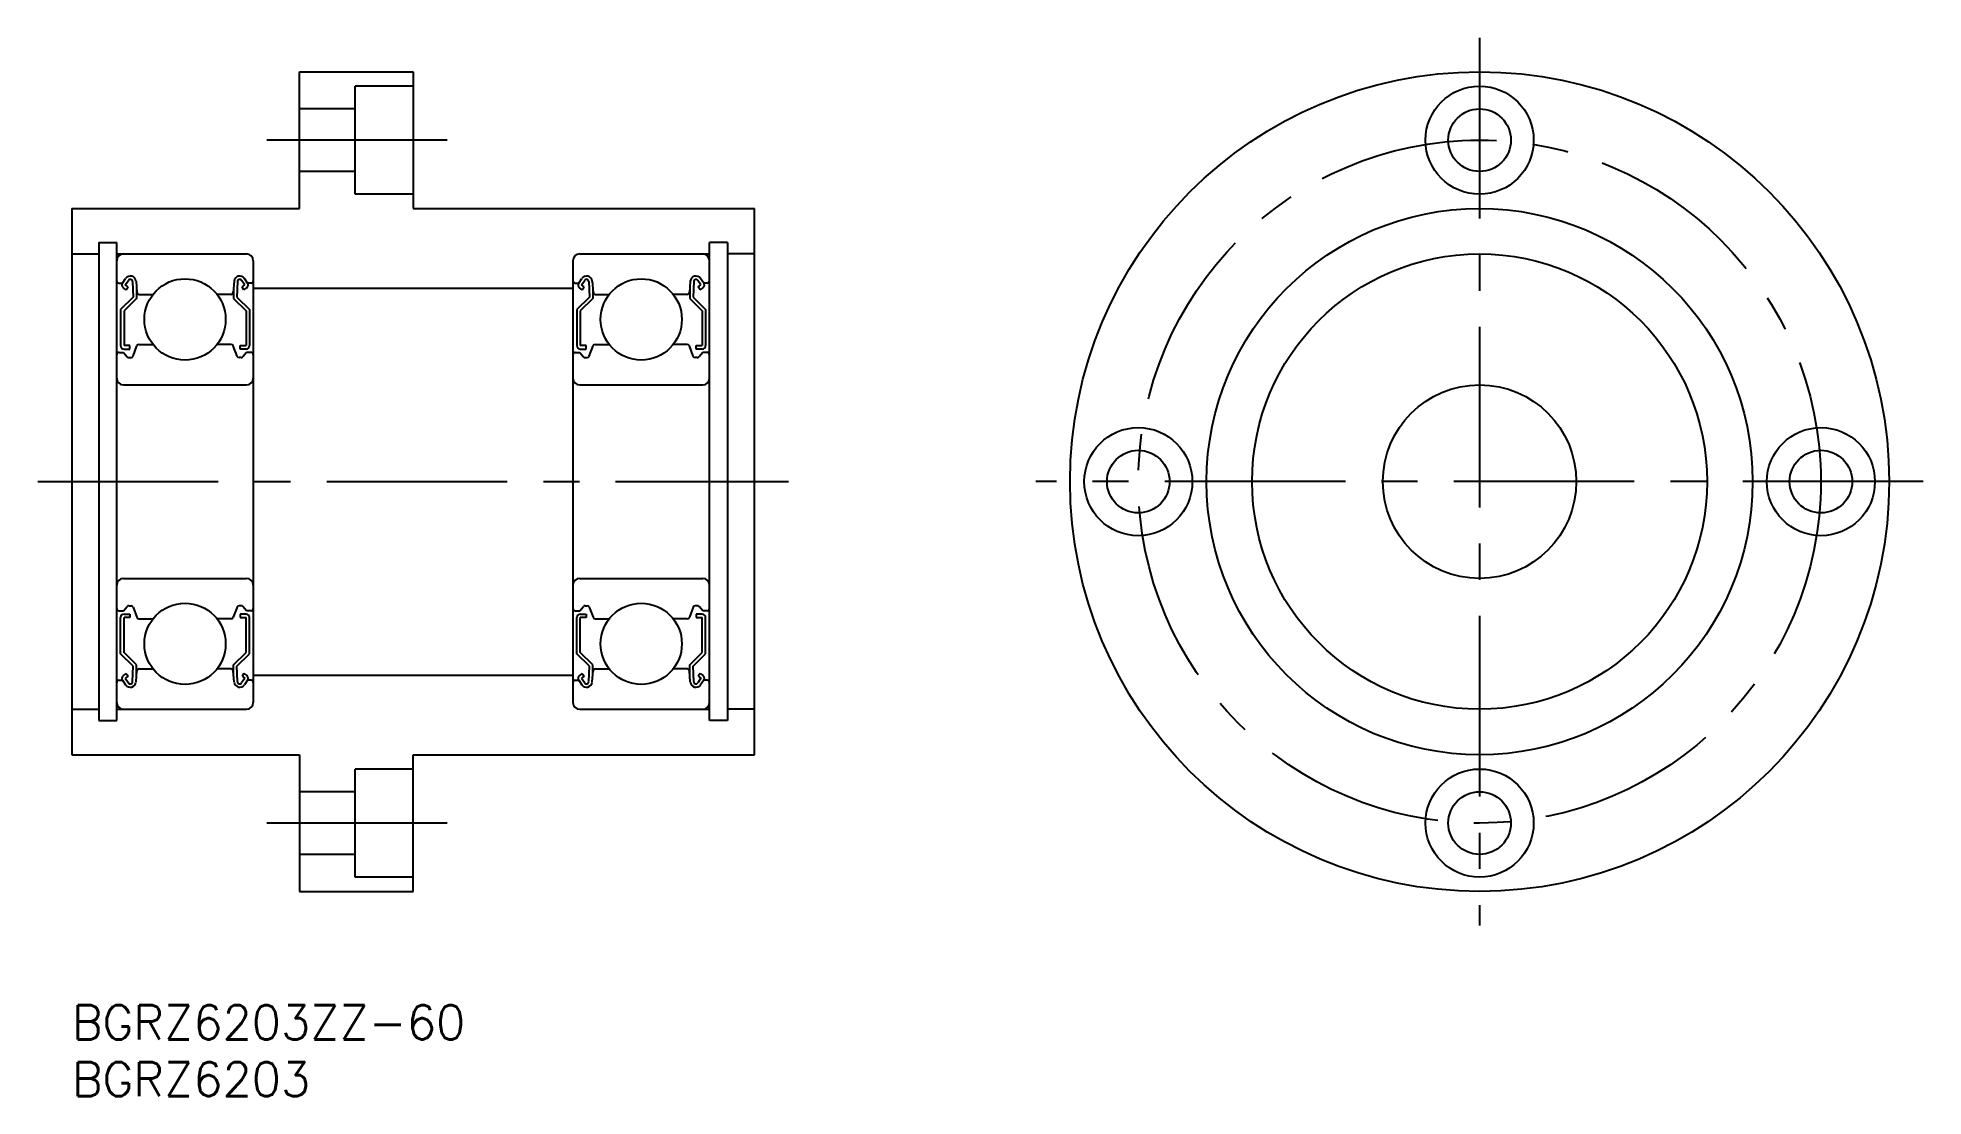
# Model space of a CAD drawing. Extents: x -3 to 163, y -8 to 85.
import ezdxf

# ---------------------------------------------------------------- set-up
doc = ezdxf.new("R2010")
doc.units = 0
doc.header["$LTSCALE"] = 0.5
doc.linetypes.add('CENTER', pattern=[50.8, 31.75, -6.35, 6.35, -6.35])
for name, color, linetype in [('MSM_CENTER', 1, 'CENTER'), ('MSM_CONTINUOUS', 7, 'CONTINUOUS'), ('MSM_PART_NUMBER', 7, 'CONTINUOUS')]:
    doc.layers.add(name, color=color, linetype=linetype)
doc.styles.get("Standard").update_dxf_attribs({"font": 'txt.shx', "height": 3, "bigfont": 'bigfont.shx'})

# ---------------------------------------------------------------- blocks, each defined once
blk = doc.blocks.new('*U2')
at = {"layer": 'MSM_PART_NUMBER'}
blk.add_text('BGRZ6203ZZ-60', height=3, dxfattribs=at).set_placement((0, -3))
blk = doc.blocks.new('*U3')
at = {"layer": 'MSM_PART_NUMBER'}
blk.add_text('BGRZ6203', height=3, dxfattribs=at).set_placement((0, -8))

msp = doc.modelspace()

# ---------------------------------------------------------------- linework, layer by layer
at = {"layer": 'MSM_CENTER'}
for p, q in [((123.74, 85), (123.74, 7)), ((33, 76), (17, 76)), ((-3, 46), (63, 46)), ((162.74, 46), (84.74, 46)), ((33, 16), (17, 16))]:
    msp.add_line(p, q, dxfattribs=at)
msp.add_circle((123.74, 46), 30, dxfattribs=at)
at = {"layer": 'MSM_CONTINUOUS'}
for p, q in [((20, 70), (20, 82)), ((20, 82), (30, 82)), ((30, 82), (30, 70)), ((24.9, 71.25), (24.9, 80.75)), ((30, 80.75), (24.9, 80.75)), ((24.9, 78.75), (20, 78.75)), ((24.9, 73.25), (20, 73.25)), ((0, 70), (20, 70)), ((0, 70), (0, 22)), ((30, 71.25), (24.9, 71.25)), ((30, 70), (60, 70)), ((60, 22), (60, 70)), ((2.37, 67), (2.37, 25)), ((2.37, 67), (3.95, 67)), ((3.95, 25), (3.95, 67)), ((56.05, 25), (56.05, 67)), ((57.63, 67), (56.05, 67)), ((57.63, 67), (57.63, 25)), ((0, 66), (2.37, 66)), ((3.95, 66), (15.35, 66)), ((15.95, 65.4), (15.95, 26.6)), ((44.05, 65.4), (44.05, 26.6)), ((44.65, 66), (56.05, 66)), ((60, 66), (57.63, 66)), ((4.15, 63.45), (4.45, 63.45)), ((4.45, 63.45), (4.73, 63.85)), ((4.77, 62.86), (4.52, 63.03)), ((4.7, 63.28), (4.98, 63.68)), ((4.94, 63.1), (4.7, 63.28)), ((4.77, 62.86), (4.94, 63.1)), ((5.34, 63.57), (5.39, 62.22)), ((5.64, 63.6), (5.72, 62.63)), ((14.26, 63.6), (14.18, 62.63)), ((14.56, 63.57), (14.51, 62.22)), ((15.2, 63.28), (14.92, 63.68)), ((14.96, 63.1), (15.2, 63.28)), ((15.13, 62.86), (14.96, 63.1)), ((15.13, 62.86), (15.38, 63.03)), ((15.45, 63.45), (15.17, 63.85)), ((15.75, 63.45), (15.45, 63.45)), ((15.95, 63), (44.05, 63)), ((44.25, 63.45), (44.55, 63.45)), ((44.55, 63.45), (44.83, 63.85)), ((44.87, 62.86), (44.62, 63.03)), ((44.8, 63.28), (45.08, 63.68)), ((45.04, 63.1), (44.8, 63.28)), ((44.87, 62.86), (45.04, 63.1)), ((45.44, 63.57), (45.49, 62.22)), ((45.74, 63.6), (45.82, 62.63)), ((54.36, 63.6), (54.28, 62.63)), ((54.66, 63.57), (54.61, 62.22)), ((55.3, 63.28), (55.02, 63.68)), ((55.06, 63.1), (55.3, 63.28)), ((55.23, 62.86), (55.06, 63.1)), ((55.23, 62.86), (55.48, 63.03)), ((55.55, 63.45), (55.27, 63.85)), ((55.85, 63.45), (55.55, 63.45)), ((5.39, 62.22), (4.29, 61.12)), ((5.69, 62.1), (4.59, 61)), ((5.69, 62.97), (5.69, 62.1)), ((5.92, 62.45), (7.14, 62.45)), ((13.98, 62.45), (12.76, 62.45)), ((14.21, 62.97), (14.21, 62.1)), ((14.21, 62.1), (15.31, 61)), ((14.51, 62.22), (15.61, 61.12)), ((45.49, 62.22), (44.39, 61.12)), ((45.79, 62.1), (44.69, 61)), ((45.79, 62.97), (45.79, 62.1)), ((46.02, 62.45), (47.24, 62.45)), ((54.08, 62.45), (52.86, 62.45)), ((54.31, 62.97), (54.31, 62.1)), ((54.31, 62.1), (55.41, 61)), ((54.61, 62.22), (55.71, 61.12)), ((4.29, 61.12), (4.29, 57.95)), ((4.59, 61), (4.59, 57.95)), ((15.31, 61), (15.31, 57.95)), ((15.61, 61.12), (15.61, 57.95)), ((44.39, 61.12), (44.39, 57.95)), ((44.69, 61), (44.69, 57.95)), ((55.41, 61), (55.41, 57.95)), ((55.71, 61.12), (55.71, 57.95)), ((5.9, 58.05), (7.14, 58.05)), ((14, 58.05), (12.76, 58.05)), ((46, 58.05), (47.24, 58.05)), ((54.1, 58.05), (52.86, 58.05)), ((4.15, 57.35), (4.55, 57.35)), ((4.55, 57.35), (4.87, 56.97)), ((5.11, 57.95), (4.59, 57.95)), ((4.59, 57.65), (5.11, 57.65)), ((5.02, 56.9), (5.2, 56.9)), ((5.11, 57.65), (5.11, 57.95)), ((5.38, 57.03), (5.71, 57.92)), ((14.52, 57.03), (14.19, 57.92)), ((14.88, 56.9), (14.7, 56.9)), ((14.79, 57.95), (15.31, 57.95)), ((14.79, 57.65), (14.79, 57.95)), ((15.31, 57.65), (14.79, 57.65)), ((15.35, 57.35), (15.03, 56.97)), ((15.75, 57.35), (15.35, 57.35)), ((44.25, 57.35), (44.65, 57.35)), ((44.65, 57.35), (44.97, 56.97)), ((45.21, 57.95), (44.69, 57.95)), ((44.69, 57.65), (45.21, 57.65)), ((45.12, 56.9), (45.3, 56.9)), ((45.21, 57.65), (45.21, 57.95)), ((45.48, 57.03), (45.81, 57.92)), ((54.62, 57.03), (54.29, 57.92)), ((54.98, 56.9), (54.8, 56.9)), ((54.89, 57.95), (55.41, 57.95)), ((54.89, 57.65), (54.89, 57.95)), ((55.41, 57.65), (54.89, 57.65)), ((55.45, 57.35), (55.13, 56.97)), ((55.85, 57.35), (55.45, 57.35)), ((4.55, 54.5), (15.35, 54.5)), ((44.65, 54.5), (55.45, 54.5)), ((4.55, 37.5), (15.35, 37.5)), ((44.65, 37.5), (55.45, 37.5)), ((4.55, 34.65), (4.87, 35.03)), ((5.02, 35.1), (5.2, 35.1)), ((5.38, 34.97), (5.71, 34.08)), ((14.52, 34.97), (14.19, 34.08)), ((14.88, 35.1), (14.7, 35.1)), ((15.35, 34.65), (15.03, 35.03)), ((44.65, 34.65), (44.97, 35.03)), ((45.12, 35.1), (45.3, 35.1)), ((45.48, 34.97), (45.81, 34.08)), ((54.62, 34.97), (54.29, 34.08)), ((54.98, 35.1), (54.8, 35.1)), ((55.45, 34.65), (55.13, 35.03)), ((4.15, 34.65), (4.55, 34.65)), ((4.29, 30.88), (4.29, 34.05)), ((4.59, 34.35), (5.11, 34.35)), ((4.59, 31), (4.59, 34.05)), ((5.11, 34.05), (4.59, 34.05)), ((5.11, 34.35), (5.11, 34.05)), ((5.9, 33.95), (7.14, 33.95)), ((14, 33.95), (12.76, 33.95)), ((15.31, 34.35), (14.79, 34.35)), ((14.79, 34.35), (14.79, 34.05)), ((14.79, 34.05), (15.31, 34.05)), ((15.31, 31), (15.31, 34.05)), ((15.75, 34.65), (15.35, 34.65)), ((15.61, 30.88), (15.61, 34.05)), ((44.25, 34.65), (44.65, 34.65)), ((44.39, 30.88), (44.39, 34.05)), ((44.69, 34.35), (45.21, 34.35)), ((44.69, 31), (44.69, 34.05)), ((45.21, 34.05), (44.69, 34.05)), ((45.21, 34.35), (45.21, 34.05)), ((46, 33.95), (47.24, 33.95)), ((54.1, 33.95), (52.86, 33.95)), ((55.41, 34.35), (54.89, 34.35)), ((54.89, 34.35), (54.89, 34.05)), ((54.89, 34.05), (55.41, 34.05)), ((55.41, 31), (55.41, 34.05)), ((55.85, 34.65), (55.45, 34.65)), ((55.71, 30.88), (55.71, 34.05)), ((5.39, 29.78), (4.29, 30.88)), ((5.69, 29.9), (4.59, 31)), ((5.69, 29.03), (5.69, 29.9)), ((14.21, 29.9), (15.31, 31)), ((14.21, 29.03), (14.21, 29.9)), ((14.51, 29.78), (15.61, 30.88)), ((45.49, 29.78), (44.39, 30.88)), ((45.79, 29.9), (44.69, 31)), ((45.79, 29.03), (45.79, 29.9)), ((54.31, 29.9), (55.41, 31)), ((54.31, 29.03), (54.31, 29.9)), ((54.61, 29.78), (55.71, 30.88)), ((4.15, 28.55), (4.45, 28.55)), ((4.45, 28.55), (4.73, 28.15)), ((4.77, 29.14), (4.52, 28.97)), ((4.94, 28.9), (4.7, 28.72)), ((4.7, 28.72), (4.98, 28.32)), ((4.77, 29.14), (4.94, 28.9)), ((5.34, 28.43), (5.39, 29.78)), ((5.64, 28.4), (5.72, 29.37)), ((5.92, 29.55), (7.14, 29.55)), ((13.98, 29.55), (12.76, 29.55)), ((14.26, 28.4), (14.18, 29.37)), ((14.56, 28.43), (14.51, 29.78)), ((15.2, 28.72), (14.92, 28.32)), ((15.13, 29.14), (14.96, 28.9)), ((14.96, 28.9), (15.2, 28.72)), ((15.13, 29.14), (15.38, 28.97)), ((15.45, 28.55), (15.17, 28.15)), ((15.75, 28.55), (15.45, 28.55)), ((15.95, 29), (44.05, 29)), ((44.25, 28.55), (44.55, 28.55)), ((44.55, 28.55), (44.83, 28.15)), ((44.87, 29.14), (44.62, 28.97)), ((45.04, 28.9), (44.8, 28.72)), ((44.8, 28.72), (45.08, 28.32)), ((44.87, 29.14), (45.04, 28.9)), ((45.44, 28.43), (45.49, 29.78)), ((45.74, 28.4), (45.82, 29.37)), ((46.02, 29.55), (47.24, 29.55)), ((54.08, 29.55), (52.86, 29.55)), ((54.36, 28.4), (54.28, 29.37)), ((54.66, 28.43), (54.61, 29.78)), ((55.3, 28.72), (55.02, 28.32)), ((55.23, 29.14), (55.06, 28.9)), ((55.06, 28.9), (55.3, 28.72)), ((55.23, 29.14), (55.48, 28.97)), ((55.55, 28.55), (55.27, 28.15)), ((55.85, 28.55), (55.55, 28.55)), ((0, 26), (2.37, 26)), ((2.37, 25), (3.95, 25)), ((3.95, 26), (15.35, 26)), ((7.45, 26), (7.45, 26)), ((44.65, 26), (56.05, 26)), ((47.55, 26), (47.55, 26)), ((57.63, 25), (56.05, 25)), ((60, 26), (57.63, 26)), ((0, 22), (20, 22)), ((20, 22), (20, 10)), ((30, 22), (60, 22)), ((30, 10), (30, 22)), ((24.9, 11.25), (24.9, 20.75)), ((30, 20.75), (24.9, 20.75)), ((24.9, 18.75), (20, 18.75)), ((24.9, 13.25), (20, 13.25)), ((20, 10), (30, 10)), ((30, 11.25), (24.9, 11.25))]:
    msp.add_line(p, q, dxfattribs=at)
for centre, radius in [((123.74, 46), 36), ((123.74, 76), 4.75), ((123.74, 76), 2.75), ((123.74, 46), 24), ((123.74, 46), 20), ((9.95, 60.25), 3.57), ((50.05, 60.25), 3.57), ((123.74, 46), 8.5), ((93.74, 46), 4.75), ((153.74, 46), 4.75), ((93.74, 46), 2.75), ((153.74, 46), 2.75), ((9.95, 31.75), 3.57), ((50.05, 31.75), 3.57), ((123.74, 16), 4.75), ((123.74, 16), 2.75)]:
    msp.add_circle(centre, radius, dxfattribs=at)
for centre, radius, start, end in [((4.55, 65.4), 0.6, 90, 180), ((15.35, 65.4), 0.6, 0, 90), ((44.65, 65.4), 0.6, 90, 180), ((55.45, 65.4), 0.6, 0, 90), ((4.15, 63.65), 0.2, 180, 270), ((4.7, 63.28), 0.3, 144.9367, 235.0393), ((5.14, 63.56), 0.5, 5.0652, 144.9367), ((5.14, 63.57), 0.2, 2.1311, 144.9356), ((14.76, 63.56), 0.5, 35.0633, 174.9348), ((14.76, 63.57), 0.2, 35.0644, 177.8689), ((15.2, 63.28), 0.3, 304.9607, 35.0633), ((15.75, 63.65), 0.2, 270, 0), ((44.25, 63.65), 0.2, 180, 270), ((44.8, 63.28), 0.3, 144.9367, 235.0393), ((45.24, 63.56), 0.5, 5.0652, 144.9367), ((45.24, 63.57), 0.2, 2.1311, 144.9356), ((54.86, 63.56), 0.5, 35.0633, 174.9348), ((54.86, 63.57), 0.2, 35.0644, 177.8689), ((55.3, 63.28), 0.3, 304.9607, 35.0633), ((55.85, 63.65), 0.2, 270, 0), ((5.92, 62.65), 0.2, 185.0652, 270), ((13.98, 62.65), 0.2, 270, 354.9348), ((46.02, 62.65), 0.2, 185.0652, 270), ((54.08, 62.65), 0.2, 270, 354.9348), ((5.9, 57.85), 0.2, 90, 159.9702), ((14, 57.85), 0.2, 20.0298, 90), ((46, 57.85), 0.2, 90, 159.9702), ((54.1, 57.85), 0.2, 20.0298, 90), ((4.15, 57.15), 0.2, 90, 180), ((4.59, 57.95), 0.3, 180, 270), ((5.02, 57.1), 0.2, 219.9992, 270), ((5.2, 57.1), 0.2, 270, 339.9702), ((14.7, 57.1), 0.2, 200.0298, 270), ((14.88, 57.1), 0.2, 270, 320.0008), ((15.31, 57.95), 0.3, 270, 0), ((15.75, 57.15), 0.2, 0, 90), ((44.25, 57.15), 0.2, 90, 180), ((44.69, 57.95), 0.3, 180, 270), ((45.12, 57.1), 0.2, 219.9992, 270), ((45.3, 57.1), 0.2, 270, 339.9702), ((54.8, 57.1), 0.2, 200.0298, 270), ((54.98, 57.1), 0.2, 270, 320.0008), ((55.41, 57.95), 0.3, 270, 0), ((55.85, 57.15), 0.2, 0, 90), ((4.55, 55.1), 0.6, 180, 270), ((15.35, 55.1), 0.6, 270, 0), ((44.65, 55.1), 0.6, 180, 270), ((55.45, 55.1), 0.6, 270, 0), ((4.55, 36.9), 0.6, 90, 180), ((15.35, 36.9), 0.6, 0, 90), ((44.65, 36.9), 0.6, 90, 180), ((55.45, 36.9), 0.6, 0, 90), ((4.15, 34.85), 0.2, 180, 270), ((5.02, 34.9), 0.2, 90, 140.0008), ((5.2, 34.9), 0.2, 20.0298, 90), ((14.7, 34.9), 0.2, 90, 159.9702), ((14.88, 34.9), 0.2, 39.9992, 90), ((15.75, 34.85), 0.2, 270, 0), ((44.25, 34.85), 0.2, 180, 270), ((45.12, 34.9), 0.2, 90, 140.0008), ((45.3, 34.9), 0.2, 20.0298, 90), ((54.8, 34.9), 0.2, 90, 159.9702), ((54.98, 34.9), 0.2, 39.9992, 90), ((55.85, 34.85), 0.2, 270, 0), ((4.59, 34.05), 0.3, 90, 180), ((5.9, 34.15), 0.2, 200.0298, 270), ((14, 34.15), 0.2, 270, 339.9702), ((15.31, 34.05), 0.3, 0, 90), ((44.69, 34.05), 0.3, 90, 180), ((46, 34.15), 0.2, 200.0298, 270), ((54.1, 34.15), 0.2, 270, 339.9702), ((55.41, 34.05), 0.3, 0, 90), ((4.15, 28.35), 0.2, 90, 180), ((4.7, 28.72), 0.3, 124.9607, 215.0633), ((5.14, 28.44), 0.5, 215.0633, 354.9348), ((5.14, 28.43), 0.2, 215.0644, 357.8689), ((5.92, 29.35), 0.2, 90, 174.9348), ((13.98, 29.35), 0.2, 5.0652, 90), ((14.76, 28.44), 0.5, 185.0652, 324.9367), ((14.76, 28.43), 0.2, 182.1311, 324.9356), ((15.2, 28.72), 0.3, 324.9367, 55.0393), ((15.75, 28.35), 0.2, 0, 90), ((44.25, 28.35), 0.2, 90, 180), ((44.8, 28.72), 0.3, 124.9607, 215.0633), ((45.24, 28.44), 0.5, 215.0633, 354.9348), ((45.24, 28.43), 0.2, 215.0644, 357.8689), ((46.02, 29.35), 0.2, 90, 174.9348), ((54.08, 29.35), 0.2, 5.0652, 90), ((54.86, 28.44), 0.5, 185.0652, 324.9367), ((54.86, 28.43), 0.2, 182.1311, 324.9356), ((55.3, 28.72), 0.3, 324.9367, 55.0393), ((55.85, 28.35), 0.2, 0, 90), ((4.55, 26.6), 0.6, 180, 270), ((15.35, 26.6), 0.6, 270, 0), ((44.65, 26.6), 0.6, 180, 270), ((55.45, 26.6), 0.6, 270, 0)]:
    msp.add_arc(centre, radius, start, end, dxfattribs=at)

# ---------------------------------------------------------------- block references
for name in ['*U2', '*U3']:
    msp.add_blockref(name, (0, 0), dxfattribs=at)

doc.saveas('drawing.dxf')
